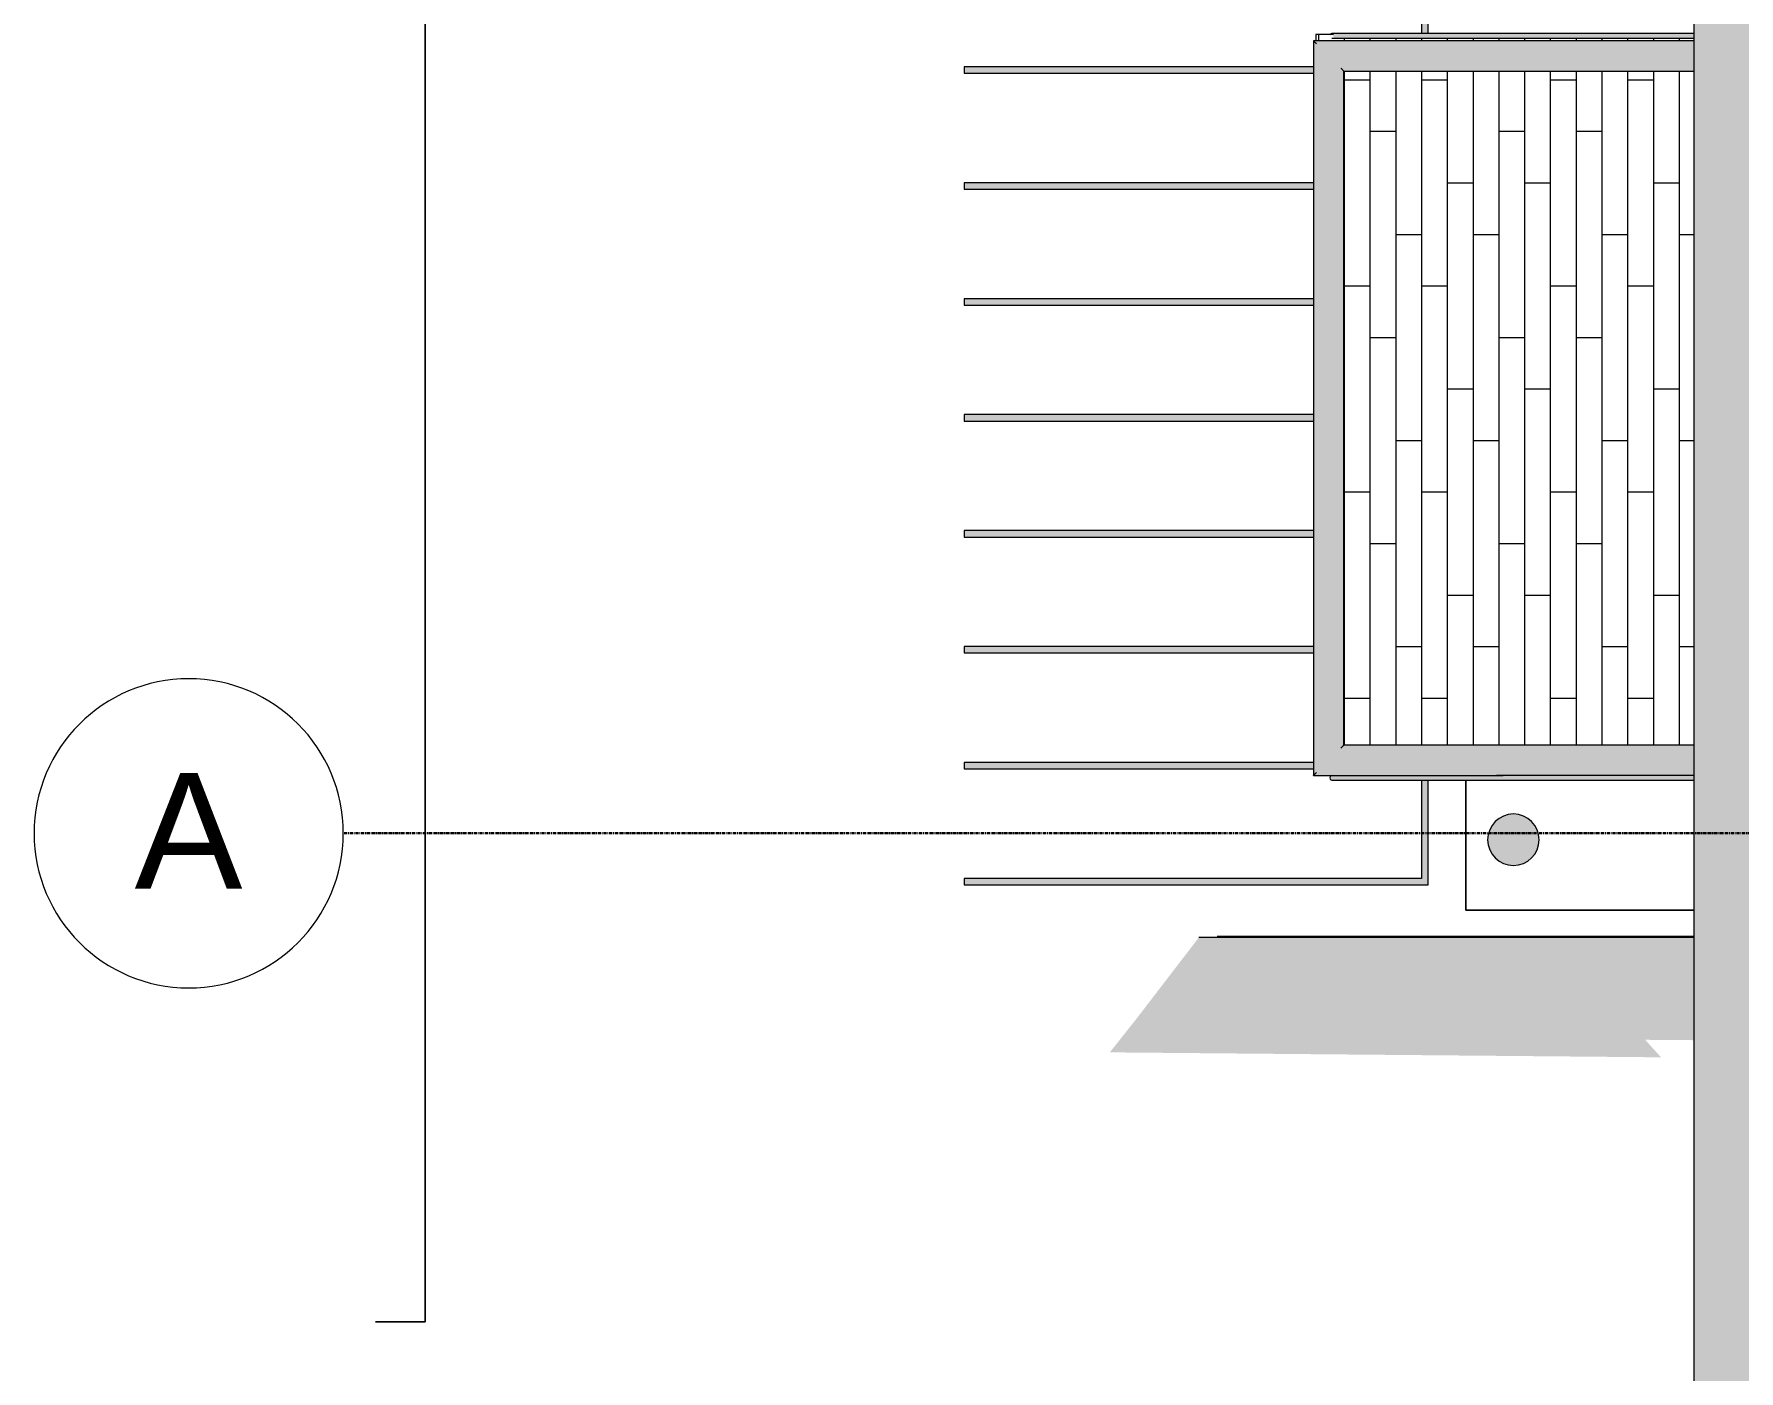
# Model space of a CAD drawing. Header units: inches. Extents: x -4226 to -935, y 9756 to 12395.
# Drawn here: x -4125 to -3860.3, y 11763.7 to 11971.3 of the extents above; entities that cross this region are included whole.
import ezdxf

# ---------------------------------------------------------------- set-up
doc = ezdxf.new("R2010")
doc.units = ezdxf.units.IN
doc.header["$MEASUREMENT"] = 0
doc.linetypes.add('Grid Line 1_2_', pattern=[0.875, 0.5, -0.125, 0.125, -0.125])
for name, color, linetype, lineweight in [('0-1', 7, 'Continuous', 5), ('0-2', 7, 'Continuous', 9), ('0-3', 165, 'Continuous', 5), ('A-FLOR-1', 7, 'Continuous', 9), ('A-FLOR-2', 9, 'Continuous', 5), ('A-FLOR-4', 192, 'Continuous', 5), ('A-FLOR-5', 192, 'Continuous', 9), ('A-FLOR-HRAL', 11, 'Continuous', 9), ('A-FLOR-PATT-1', 57, 'Continuous', 9), ('A-GENM-1', 55, 'Continuous', 9), ('A-GENM-2', 7, 'Continuous', 9), ('A-WALL-4', 113, 'Continuous', 9), ('C-TOPO', 7, 'Continuous', 9), ('E-LITE-EQPM', 33, 'Continuous', 9), ('S-BEAM', 12, 'Continuous', 9), ('S-GRID-1', 1, 'Grid Line 1_2_', 30), ('S-GRID-IDEN', 1, 'Continuous', 9), ('S-GRID-IDEN-1', 147, 'Continuous', 9)]:
    doc.layers.add(name, color=color, linetype=linetype, lineweight=lineweight)
doc.styles.add('Arial_1', font='arial.ttf', dxfattribs={"height": 18})

# ---------------------------------------------------------------- blocks, each defined once
blk = doc.blocks.new('Parking_Stall_Multiple - BIKE PARKING-1367944-FLOOR PLAN - ROOF')
at = {"layer": 'A-GENM-1'}
h = blk.add_hatch(color=256, dxfattribs=at)
h.paths.add_polyline_path([(29.34, 0), (0, 0), (0, -16.24), (1, -16.24), (1, -1), (72, -1), (72, 0), (47.02, 0)], flags=0)
h.paths.add_polyline_path([(36.5, -18.5), (17.78, -18.76), (17.78, -19), (72, -19)], flags=0)
h = blk.add_hatch(color=256, dxfattribs=at)
h.paths.add_polyline_path([(17.78, -18), (17.78, -18.76), (36.5, -18.5), (72, -19), (72, -18), (20.96, -18)], flags=0)
h.paths.add_polyline_path([(36.5, -36.5), (17.78, -36.76), (17.78, -37), (72, -37)], flags=0)
h = blk.add_hatch(color=256, dxfattribs=at)
h.paths.add_polyline_path([(17.78, -36), (17.78, -36.76), (36.5, -36.5), (72, -37), (72, -36), (20.96, -36)], flags=0)
h.paths.add_polyline_path([(36.5, -54.5), (17.78, -54.76), (17.78, -55), (72, -55), (57.89, -54.8)], flags=0)
h = blk.add_hatch(color=256, dxfattribs=at)
h.paths.add_polyline_path([(58.55, -54), (17.78, -54), (17.78, -54.76), (36.5, -54.5), (72, -55), (72, -54)], flags=0)
h.paths.add_polyline_path([(36.5, -72.5), (17.78, -72.76), (17.78, -73), (72, -73), (43.23, -72.59)], flags=0)
h = blk.add_hatch(color=256, dxfattribs=at)
h.paths.add_polyline_path([(20.96, -72), (17.78, -72), (17.78, -72.76), (36.5, -72.5), (72, -73), (72, -72), (29.34, -72)], flags=0)
h.paths.add_polyline_path([(36.5, -90.5), (17.78, -90.76), (17.78, -91), (72, -91)], flags=0)
h = blk.add_hatch(color=256, dxfattribs=at)
h.paths.add_polyline_path([(20.96, -90), (17.78, -90), (17.78, -90.76), (36.5, -90.5), (72, -91), (72, -90), (28.89, -90)], flags=0)
h.paths.add_polyline_path([(36.5, -108.5), (17.78, -108.76), (17.78, -109), (72, -109)], flags=0)
h = blk.add_hatch(color=256, dxfattribs=at)
h.paths.add_polyline_path([(29.34, -108), (17.78, -108), (17.78, -108.76), (36.5, -108.5), (72, -109), (72, -108)], flags=0)
h.paths.add_polyline_path([(36.5, -126.5), (17.78, -126.76), (17.78, -127), (72, -127)], flags=0)
h = blk.add_hatch(color=256, dxfattribs=at)
h.paths.add_polyline_path([(29.34, -126), (17.78, -126), (17.78, -126.76), (36.5, -126.5), (72, -127), (72, -126)], flags=0)
h.paths.add_polyline_path([(1, -145), (72, -145), (36.5, -144.5), (3.38, -144.97)], flags=0)
h.paths.add_polyline_path([(0, -144), (0.05, -144.95), (0, -145), (1, -145), (0.5, -144.5)], flags=0)
h.paths.add_polyline_path([(0, -132.19), (0, -144), (1, -144), (1, -132.19), (0.34, -132.19)], flags=0)
h = blk.add_hatch(color=256, dxfattribs=at)
h.paths.add_polyline_path([(2.68, -144), (0, -144), (1, -145), (36.5, -144.5), (72, -145), (72, -144), (6.56, -144)], flags=0)
h.paths.add_polyline_path([(0, -144), (0, -145), (0.05, -144.95)], flags=0)
h.paths.add_polyline_path([(1, -163), (72, -163), (36.5, -162.5), (3.47, -162.97)], flags=0)
h.paths.add_polyline_path([(0, -162), (0.05, -162.95), (0, -163), (1, -163), (0.5, -162.5)], flags=0)
h.paths.add_polyline_path([(1, -145), (0, -145), (0, -162), (1, -162), (1, -145.15)], flags=0)
h = blk.add_hatch(color=256, dxfattribs=at)
h.paths.add_polyline_path([(4.76, -162), (0, -162), (1, -163), (36.5, -162.5), (72, -163), (72, -162), (5.38, -162)], flags=0)
h.paths.add_polyline_path([(0, -162), (0, -163), (0.05, -162.95)], flags=0)
h.paths.add_polyline_path([(1, -181), (72, -181), (36.5, -180.5), (14.68, -180.81)], flags=0)
h.paths.add_polyline_path([(0, -180), (0.05, -180.95), (0, -181), (1, -181), (0.5, -180.5)], flags=0)
h.paths.add_polyline_path([(0.06, -163), (0, -163), (0, -180), (1, -180), (1, -163)], flags=0)
h = blk.add_hatch(color=256, dxfattribs=at)
h.paths.add_polyline_path([(0, -180), (0, -181), (0.05, -180.95)], flags=0)
h.paths.add_polyline_path([(0, -180), (1, -181), (36.5, -180.5), (72, -181), (72, -180), (14.17, -180)], flags=0)
h.paths.add_polyline_path([(1, -199), (72, -199), (34.96, -198.52), (25.88, -198.65)], flags=0)
h.paths.add_polyline_path([(0, -198), (0, -199), (1, -199), (0.5, -198.5)], flags=0)
h.paths.add_polyline_path([(0, -181), (0, -198), (1, -198), (1, -181), (0.06, -181)], flags=0)
h = blk.add_hatch(color=256, dxfattribs=at)
h.paths.add_polyline_path([(30.64, -198), (0, -198), (1, -199), (36.5, -198.5), (72, -199), (72, -198), (32.32, -198)], flags=0)
h.paths.add_polyline_path([(1, -217), (72, -217), (36.5, -216.5), (29.34, -216.6)], flags=0)
h.paths.add_polyline_path([(0, -216), (0.05, -216.95), (0, -217), (1, -217), (0.5, -216.5)], flags=0)
h.paths.add_polyline_path([(0, -199), (0, -216), (1, -216), (1, -199), (0.06, -199)], flags=0)
h = blk.add_hatch(color=256, dxfattribs=at)
h.paths.add_polyline_path([(72, -216), (0, -216), (1, -217), (37.1, -216.51), (72, -217)], flags=0)
h.paths.add_polyline_path([(0, -216), (0, -217), (0.05, -216.95)], flags=0)
h.paths.add_polyline_path([(1, -217), (0, -217), (0, -226.64), (1, -227.28), (1, -219.09)], flags=0)
h.paths.add_polyline_path([(36.5, -234.5), (12.71, -234.84), (12.97, -235), (72, -235), (48.51, -234.67)], flags=0)
h = blk.add_hatch(color=256, dxfattribs=at)
h.paths.add_polyline_path([(48.09, -234), (11.42, -234), (12.71, -234.84), (36.5, -234.5), (72, -235), (72, -234), (53.93, -234)], flags=0)
h.paths.add_polyline_path([(40.19, -252.55), (40.88, -253), (70.88, -252.98), (40.67, -252.56)], flags=0)
h = blk.add_hatch(color=256, dxfattribs=at)
h.paths.add_polyline_path([(59.4, -252), (39.33, -252), (40.19, -252.55), (72, -253), (72, -252), (62.86, -252)], flags=0)
h.paths.add_polyline_path([(67.59, -270), (67.24, -270), (68.79, -271), (72, -271), (72, -270), (70.71, -270)], flags=0)
at = {"layer": 'A-GENM-2'}
for p, q in [((72, 0), (0, 0)), ((0, 0), (0, -16.24)), ((72, -1), (72, 0)), ((1, -16.24), (1, -1)), ((1, -1), (72, -1)), ((72, -18), (17.78, -18)), ((72, -18), (17.78, -18)), ((72, -19), (72, -18)), ((72, -19), (72, -18)), ((17.78, -19), (72, -19)), ((17.78, -19), (72, -19)), ((72, -36), (17.78, -36)), ((72, -36), (17.78, -36)), ((17.78, -37), (72, -37)), ((17.78, -37), (72, -37)), ((72, -37), (72, -36)), ((72, -37), (72, -36)), ((72, -54), (17.78, -54)), ((72, -54), (17.78, -54)), ((17.78, -55), (72, -55)), ((17.78, -55), (72, -55)), ((72, -55), (72, -54)), ((72, -55), (72, -54)), ((72, -72), (17.76, -72)), ((72, -72), (17.76, -72)), ((17.76, -73), (72, -73)), ((17.76, -73), (72, -73)), ((72, -73), (72, -72)), ((72, -73), (72, -72)), ((72, -90), (17.77, -90)), ((72, -90), (17.77, -90)), ((17.77, -91), (72, -91)), ((17.77, -91), (72, -91)), ((72, -91), (72, -90)), ((72, -91), (72, -90)), ((72, -108), (17.78, -108)), ((72, -108), (17.78, -108)), ((72, -109), (72, -108)), ((72, -109), (72, -108)), ((17.78, -109), (72, -109)), ((17.78, -109), (72, -109)), ((72, -126), (17.78, -126)), ((72, -126), (17.78, -126)), ((17.78, -127), (72, -127)), ((17.78, -127), (72, -127)), ((72, -127), (72, -126)), ((72, -127), (72, -126)), ((0, -132.19), (0, -145)), ((1, -144), (1, -132.19)), ((72, -144), (0, -144)), ((0, -144), (0, -163)), ((0, -145), (72, -145)), ((72, -144), (1, -144)), ((1, -162), (1, -145)), ((1, -145), (72, -145)), ((72, -145), (72, -144)), ((72, -145), (72, -144)), ((72, -162), (0, -162)), ((0, -162), (0, -181)), ((0, -163), (72, -163)), ((72, -162), (1, -162)), ((1, -180), (1, -163)), ((1, -163), (72, -163)), ((72, -163), (72, -162)), ((72, -163), (72, -162)), ((72, -180), (0, -180)), ((0, -180), (0, -199)), ((0, -181), (72, -181)), ((72, -180), (1, -180)), ((1, -198), (1, -181)), ((1, -181), (72, -181)), ((72, -181), (72, -180)), ((72, -181), (72, -180)), ((72, -198), (0, -198)), ((0, -198), (0, -217)), ((72, -198), (1, -198)), ((72, -199), (72, -198)), ((72, -199), (72, -198)), ((0, -199), (72, -199)), ((1, -216), (1, -199)), ((1, -199), (72, -199)), ((72, -216), (0, -216)), ((0, -216), (0, -226.64)), ((0, -217), (72, -217)), ((72, -216), (1, -216)), ((1, -227.28), (1, -217)), ((1, -217), (72, -217)), ((72, -217), (72, -216)), ((72, -217), (72, -216)), ((72, -234), (11.42, -234)), ((72, -234), (11.42, -234)), ((12.97, -235), (72, -235)), ((12.97, -235), (72, -235)), ((72, -235), (72, -234)), ((72, -235), (72, -234)), ((72, -252), (39.33, -252)), ((72, -252), (39.33, -252)), ((40.88, -253), (72, -253)), ((40.88, -253), (72, -253)), ((72, -253), (72, -252)), ((72, -253), (72, -252)), ((72, -270), (67.24, -270)), ((68.79, -271), (72, -271)), ((72, -271), (72, -270))]:
    blk.add_line(p, q, dxfattribs=at)
blk = doc.blocks.new('CTR  - Topography_rvt-1-FLOOR PLAN - ROOF')
at = {"layer": 'C-TOPO'}
for p, q in [((-4064.23, 11775.32), (-4064.23, 12125.89)), ((-4064.23, 12125.89), (-4064.23, 11775.32)), ((-3902.72, 11855.44), (-3902.72, 11835.24)), ((-3902.72, 11835.24), (-3902.72, 11855.44)), ((-3902.72, 11835.24), (-3869.07, 11835.24)), ((-3869.07, 11835.24), (-3902.72, 11835.24)), ((-3869.07, 11835.24), (-3867.29, 11835.24)), ((-3867.29, 11835.24), (-3869.07, 11835.24)), ((-4064.23, 11771.36), (-4064.23, 11775.32)), ((-4064.23, 11775.32), (-4064.23, 11771.36)), ((-4071.97, 11771.36), (-4067.86, 11771.36)), ((-4067.86, 11771.36), (-4071.97, 11771.36)), ((-4067.86, 11771.36), (-4065, 11771.36)), ((-4065, 11771.36), (-4067.86, 11771.36)), ((-4065, 11771.36), (-4064.23, 11771.36)), ((-4064.23, 11771.36), (-4065, 11771.36))]:
    blk.add_line(p, q, dxfattribs=at)
at = {"layer": '0-2', "rotation": 180}
blk.add_blockref('Parking_Stall_Multiple - BIKE PARKING-1367944-FLOOR PLAN - ROOF', (-3908.56, 11839.19), dxfattribs=at)
blk = doc.blocks.new('Grid - Grid Head - Circle-1738874-FLOOR PLAN - ROOF')
at = {"layer": 'S-GRID-IDEN-1'}
for start, end in [(360, 180), (180, 360)]:
    blk.add_arc((0, 0), 0.25, start, end, dxfattribs=at)
blk = doc.blocks.new('CTR - 1st Phase - Structure_rvt-1-FLOOR PLAN - ROOF')
at = {"layer": 'A-FLOR-2'}
blk.add_hatch(color=256, dxfattribs=at).paths.add_polyline_path([(-3867.29, 11830.99), (-3867.29, 11831.19), (-3941.32, 11831.19), (-3941.47, 11830.99), (-3870.86, 11830.99)], flags=0)
at = {"layer": 'A-FLOR-1'}
blk.add_line((-3867.29, 11831.19), (-3941.32, 11831.19), dxfattribs=at)
at = {"layer": 'S-GRID-1'}
blk.add_line((-1830.2, 11847.19), (-4076.95, 11847.19), dxfattribs=at)
at = {"layer": '0-3', "xscale": 95.99999999999994, "yscale": 95.99999999999994, "zscale": 95.99999999999994, "rotation": 89.99999999999986}
blk.add_blockref('Grid - Grid Head - Circle-1738874-FLOOR PLAN - ROOF', (-4100.95, 11847.19), dxfattribs=at)
at = {"layer": 'S-GRID-IDEN', "insert": (-4109.36, 11856.57), "char_height": 18, "width": 20.301, "attachment_point": 1, "style": 'Arial_1'}
blk.add_mtext('A', dxfattribs=at)
blk = doc.blocks.new('Basic Wall _ EXT - FIBER CEMENT - SMALL - ___-2145935-FLOOR PLAN - ROOF')
at = {"layer": 'A-WALL-4'}
blk.add_hatch(color=256, dxfattribs=at).paths.add_polyline_path([(-3867.29, 9973.63), (-3851.85, 9989.12), (-3851.85, 12109.71), (-3867.29, 12125.15), (-3867.29, 9983.22)], flags=0)
blk.add_line((-3867.29, 12125.15), (-3867.29, 9973.63), dxfattribs=at)
blk = doc.blocks.new('Pathway_Cooper_McGraw-Edison _BSC-BRC_Round - Pathway_Cooper_McGraw-Edison _BSC-BRC_Round-2028611-FLOOR PLAN - ROOF')
at = {"layer": 'E-LITE-EQPM'}
blk.add_hatch(color=256, dxfattribs=at).paths.add_polyline_path([(0, -4), (1.04, -3.86), (2, -3.46), (2.83, -2.83), (3.53, -1.85), (3.86, -1.04), (4, 0), (3.86, 1.04), (3.46, 2), (2.83, 2.83), (2, 3.46), (1.04, 3.86), (0, 4), (-1.04, 3.86), (-2, 3.46), (-2.88, 2.76), (-3.46, 2), (-3.86, 1.04), (-4, 0), (-3.86, -1.04), (-3.46, -2), (-2.83, -2.83), (-2, -3.46), (-1.04, -3.86)], flags=0)
for start, end in [(360, 180), (180, 360)]:
    blk.add_arc((0, 0), 4, start, end, dxfattribs=at)
blk = doc.blocks.new('Railing - Railing-3288269-FLOOR PLAN - ROOF')
at = {"layer": 'A-FLOR-HRAL'}
for points in [[(-3926.34, 11856.18), (-3925.86, 11856.66), (-3925.86, 11969.75), (-3926.34, 11970.21), (-3926.34, 11856.18)], [(-3912.76, 11969.75), (-3867.29, 11969.75), (-3867.29, 11970.23), (-3926.32, 11970.21), (-3925.86, 11969.75), (-3921.14, 11969.75)], [(-3870.86, 11965.97), (-3867.29, 11965.97), (-3867.29, 11969.75), (-3925.86, 11969.75), (-3922.08, 11965.97), (-3879.24, 11965.97)], [(-3925.86, 11856.65), (-3922.08, 11860.43), (-3922.08, 11965.97), (-3925.86, 11969.75), (-3925.86, 11856.66)], [(-3921.61, 11965.5), (-3867.29, 11965.52), (-3867.29, 11965.97), (-3922.08, 11965.97), (-3921.63, 11965.52)], [(-3922.08, 11860.43), (-3921.61, 11860.9), (-3921.63, 11965.52), (-3922.08, 11965.97), (-3922.08, 11860.55)], [(-3925.86, 11856.65), (-3867.29, 11856.65), (-3867.29, 11860.43), (-3922.08, 11860.43), (-3925.85, 11856.66)], [(-3887.62, 11860.43), (-3867.29, 11860.44), (-3867.29, 11860.9), (-3921.63, 11860.89), (-3922.08, 11860.43), (-3896, 11860.43)], [(-3898.78, 11856.18), (-3867.29, 11856.2), (-3867.29, 11856.65), (-3925.86, 11856.65), (-3926.32, 11856.18), (-3899.18, 11856.18)]]:
    blk.add_hatch(color=256, dxfattribs=at).paths.add_polyline_path(points, flags=0)
for p, q in [((-3867.29, 11970.23), (-3926.34, 11970.23)), ((-3926.34, 11970.23), (-3926.34, 11856.18)), ((-3921.61, 11965.5), (-3867.29, 11965.5)), ((-3921.61, 11860.9), (-3921.61, 11965.5)), ((-3867.29, 11860.9), (-3921.61, 11860.9)), ((-3926.34, 11856.18), (-3896.92, 11856.18))]:
    blk.add_line(p, q, dxfattribs=at)
for points, knots in [([(-3926.34, 11970.23), (-3926.34, 11970.23), (-3926.33, 11970.22), (-3926.3, 11970.19), (-3926.27, 11970.16), (-3926.25, 11970.14), (-3926.22, 11970.11), (-3926.19, 11970.08), (-3926.15, 11970.04), (-3926.11, 11970), (-3926.07, 11969.96), (-3926.03, 11969.93), (-3925.97, 11969.86), (-3925.91, 11969.8), (-3925.86, 11969.75)], [0, 0, 0, 0, 0.166667, 0.25, 0.333333, 0.416667, 0.458333, 0.5, 0.583333, 0.666667, 0.708333, 0.75, 0.833333, 1, 1, 1, 1]), ([(-3922.08, 11965.97), (-3922.04, 11965.93), (-3921.98, 11965.87), (-3921.9, 11965.79), (-3921.86, 11965.75), (-3921.82, 11965.71), (-3921.79, 11965.68), (-3921.76, 11965.65), (-3921.73, 11965.62), (-3921.7, 11965.59), (-3921.67, 11965.56), (-3921.65, 11965.54), (-3921.62, 11965.51), (-3921.61, 11965.5), (-3921.61, 11965.5)], [0, 0, 0, 0, 0.166667, 0.25, 0.333333, 0.375, 0.416667, 0.5, 0.541667, 0.583333, 0.666667, 0.75, 0.833333, 1, 1, 1, 1]), ([(-3922.08, 11860.43), (-3922.04, 11860.47), (-3921.98, 11860.53), (-3921.9, 11860.61), (-3921.86, 11860.66), (-3921.82, 11860.69), (-3921.79, 11860.73), (-3921.76, 11860.76), (-3921.73, 11860.78), (-3921.7, 11860.81), (-3921.67, 11860.84), (-3921.65, 11860.87), (-3921.62, 11860.89), (-3921.61, 11860.9), (-3921.61, 11860.9)], [0, 0, 0, 0, 0.166667, 0.25, 0.333333, 0.375, 0.416667, 0.5, 0.541667, 0.583333, 0.666667, 0.75, 0.833333, 1, 1, 1, 1]), ([(-3926.34, 11856.18), (-3926.34, 11856.18), (-3926.33, 11856.19), (-3926.3, 11856.21), (-3926.27, 11856.24), (-3926.25, 11856.27), (-3926.22, 11856.29), (-3926.19, 11856.32), (-3926.15, 11856.36), (-3926.11, 11856.4), (-3926.07, 11856.44), (-3926.04, 11856.48), (-3925.97, 11856.55), (-3925.9, 11856.61), (-3925.86, 11856.65)], [0, 0, 0, 0, 0.166667, 0.25, 0.333333, 0.416667, 0.458333, 0.5, 0.583333, 0.666667, 0.708333, 0.75, 0.833333, 1, 1, 1, 1])]:
    blk.add_open_spline(points, degree=3, knots=knots, dxfattribs=at)
blk = doc.blocks.new('Walls 80 - Walls 1-3288214-FLOOR PLAN - ROOF')
at = {"layer": 'S-BEAM'}
blk.add_hatch(color=256, dxfattribs=at).paths.add_polyline_path([(-3912.76, 11970.63), (-3867.29, 11970.64), (-3867.29, 11971.38), (-3923.57, 11971.36), (-3923.71, 11971.27), (-3923.76, 11971.19), (-3923.24, 11971.19), (-3923.3, 11971), (-3923.24, 11970.81), (-3923.08, 11970.68), (-3922.86, 11970.63), (-3921.14, 11970.63)], flags=0)
for p, q in [((-3867.29, 11971.38), (-3923.48, 11971.38)), ((-3923.48, 11970.63), (-3867.29, 11970.63))]:
    blk.add_line(p, q, dxfattribs=at)
blk.add_ellipse((-3923.48, 11971), major_axis=(0, 0.375), ratio=0.850805, start_param=0, end_param=1.047198, dxfattribs=at)
blk = doc.blocks.new('Walls 81 - Walls 1-3288223-FLOOR PLAN - ROOF')
at = {"layer": 'S-BEAM'}
blk.add_hatch(color=256, dxfattribs=at).paths.add_polyline_path([(-3891.45, 11855.43), (-3867.29, 11855.44), (-3867.29, 11856.18), (-3923.57, 11856.16), (-3923.71, 11856.07), (-3923.79, 11855.9), (-3923.79, 11855.71), (-3923.71, 11855.54), (-3923.57, 11855.44), (-3923.48, 11855.43), (-3893.22, 11855.43)], flags=0)
for p, q in [((-3867.29, 11856.18), (-3897.93, 11856.18)), ((-3923.48, 11855.43), (-3867.29, 11855.43))]:
    blk.add_line(p, q, dxfattribs=at)
blk.add_ellipse((-3923.48, 11855.8), major_axis=(0, 0.375), ratio=0.850805, start_param=0, end_param=3.141593, dxfattribs=at)

msp = doc.modelspace()

# ---------------------------------------------------------------- hatches: boundary and pattern name
at = {"layer": 'A-FLOR-4'}
msp.add_hatch(color=256, dxfattribs=at).paths.add_polyline_path([(-3872.39, 11812.41), (-3872.39, 11812.41), (-3874.85, 11815.13), (-3867.29, 11815.07), (-3867.29, 11830.99), (-3944.16, 11830.99), (-3953.89, 11818.31), (-3957.96, 11813.18), (-3872.39, 11812.41)], flags=0)
at = {"layer": 'A-FLOR-PATT-1'}
h = msp.add_hatch(dxfattribs=at)
h.set_pattern_fill('FP_40', color=256, style=0, pattern_type=2)
h.set_pattern_definition([(270, (-2965.536, 11340.177), (4, 2e-16), []), (0, (-2965.536, 11340.177), (8, 8), [4, -28]), (0, (-2961.536, 11324.177), (8, 8), [4, -28])])
h.paths.add_polyline_path([(-3921.61, 11860.9), (-3867.29, 11860.9), (-3867.29, 11965.5), (-3921.61, 11965.5), (-3921.61, 11866.04)], flags=0)
h.paths.add_polyline_path([(-3902.72, 11970.23), (-3867.29, 11970.23), (-3867.29, 11970.63), (-3922.97, 11970.64), (-3923.17, 11970.74), (-3923.28, 11970.91), (-3923.28, 11971.1), (-3923.27, 11971.19), (-3925.97, 11971.19), (-3925.97, 11970.23), (-3903.63, 11970.23)], flags=0)

# ---------------------------------------------------------------- linework, layer by layer
at = {"layer": 'A-FLOR-5'}
for p, q in [((-3925.97, 11971.19), (-3925.97, 11970.23)), ((-3923.24, 11971.19), (-3925.97, 11971.19)), ((-3867.29, 11830.99), (-3944.16, 11830.99))]:
    msp.add_line(p, q, dxfattribs=at)

# ---------------------------------------------------------------- block references
at = {"layer": '0-1'}
for name in ['CTR - 1st Phase - Structure_rvt-1-FLOOR PLAN - ROOF', 'CTR  - Topography_rvt-1-FLOOR PLAN - ROOF']:
    msp.add_blockref(name, (0, 0), dxfattribs=at)
at = {"layer": 'A-FLOR-HRAL'}
msp.add_blockref('Railing - Railing-3288269-FLOOR PLAN - ROOF', (0, 0), dxfattribs=at)
at = {"layer": 'A-WALL-4'}
msp.add_blockref('Basic Wall _ EXT - FIBER CEMENT - SMALL - ___-2145935-FLOOR PLAN - ROOF', (0, 0), dxfattribs=at)
at = {"layer": 'E-LITE-EQPM'}
msp.add_blockref('Pathway_Cooper_McGraw-Edison _BSC-BRC_Round - Pathway_Cooper_McGraw-Edison _BSC-BRC_Round-2028611-FLOOR PLAN - ROOF', (-3895.31, 11846.19), dxfattribs=at)
at = {"layer": 'S-BEAM'}
for name in ['Walls 80 - Walls 1-3288214-FLOOR PLAN - ROOF', 'Walls 81 - Walls 1-3288223-FLOOR PLAN - ROOF']:
    msp.add_blockref(name, (0, 0), dxfattribs=at)

doc.saveas('drawing.dxf')
